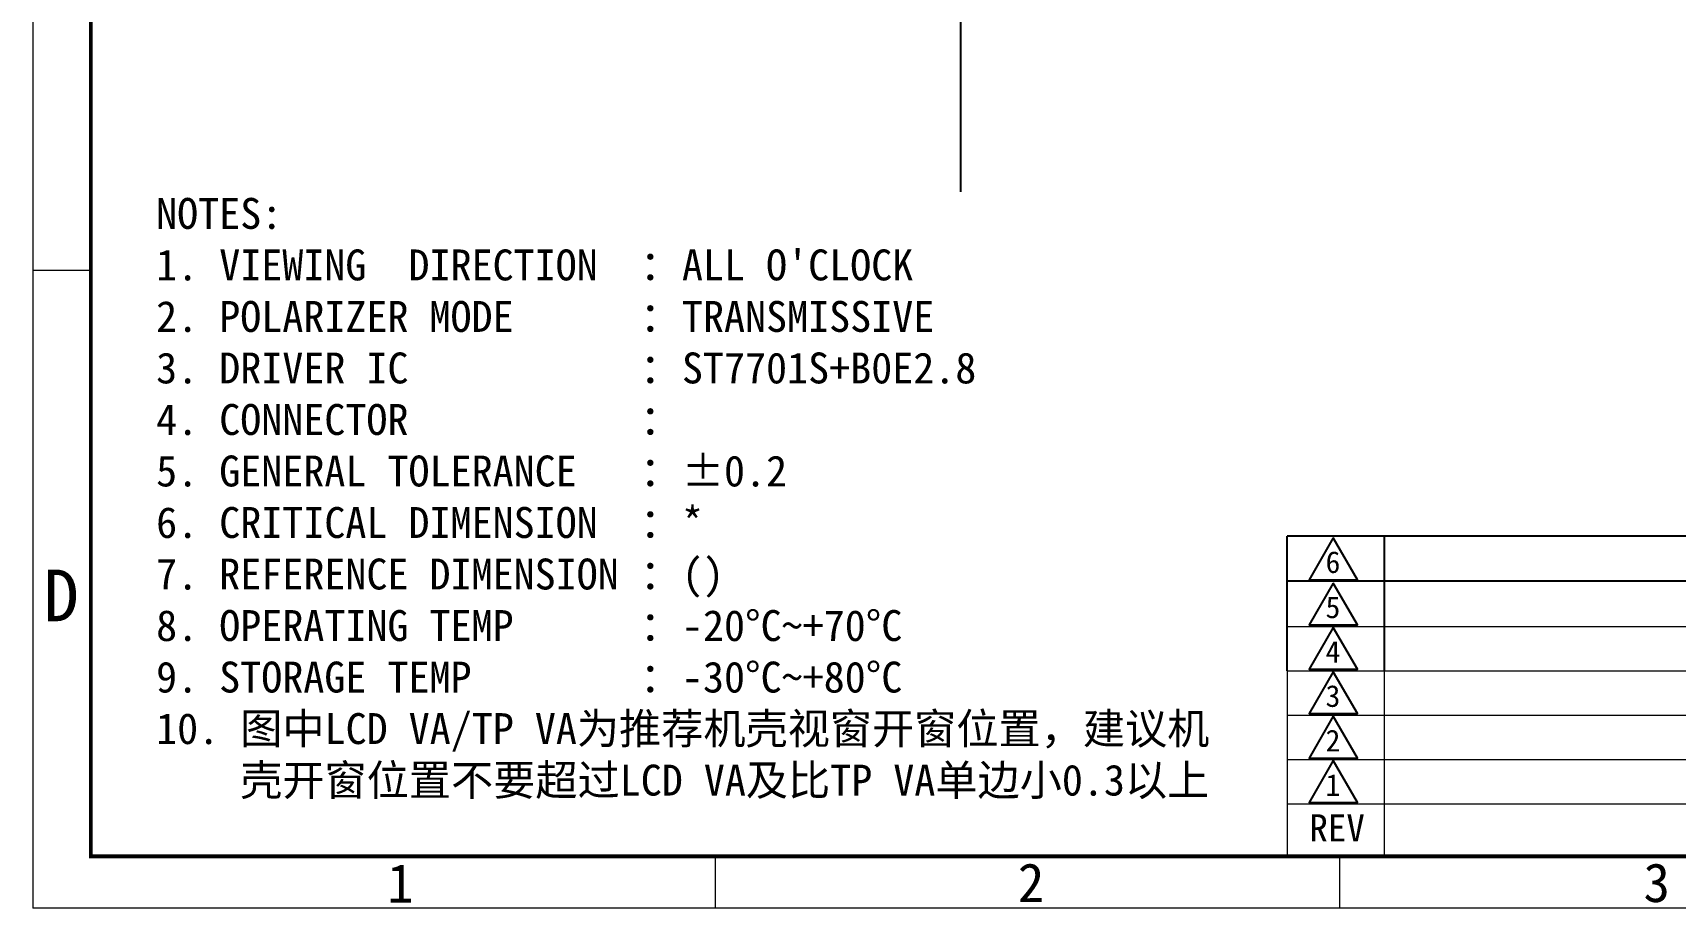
# Model space of a CAD drawing. Header units: millimetres. Extents: x -2894 to 5479, y -6001 to -1211.
# Drawn here: x 5041.6 to 5228, y -5974.2 to -5874.8 of the extents above; entities that cross this region are included whole.
import ezdxf

# ---------------------------------------------------------------- set-up
doc = ezdxf.new("R2010")
doc.units = ezdxf.units.MM
doc.header["$LTSCALE"] = 0.2
doc.header["$MEASUREMENT"] = 0
doc.layers.add('FPC', color=40, linetype='Continuous')
doc.styles.get("Standard").update_dxf_attribs({"font": 'SimSun.ttf'})
doc.styles.add('宋体', font='SimSun.ttf')

msp = doc.modelspace()

# ---------------------------------------------------------------- linework, layer by layer
at = {"color": 7, "lineweight": 15}
for p, q in [((5041.597, -5684.669), (5041.597, -5974.181)), ((5048.174, -5901.803), (5041.597, -5901.803)), ((5183.963, -5942.194), (5331.672, -5942.193)), ((5183.963, -5942.194), (5183.963, -5968.294)), ((5195.038, -5968.294), (5195.038, -5942.194)), ((5183.963, -5947.233), (5331.672, -5947.234)), ((5183.963, -5952.273), (5331.672, -5952.274)), ((5183.963, -5957.313), (5331.672, -5957.314)), ((5183.963, -5962.353), (5331.672, -5962.354)), ((5119.049, -5968.29), (5119.049, -5974.181)), ((5189.924, -5968.29), (5189.924, -5974.181)), ((5479.303, -5974.182), (5041.597, -5974.181))]:
    msp.add_line(p, q, dxfattribs=at)
for p, q in [((5183.963, -5947.233), (5183.963, -5931.944)), ((5331.672, -5931.944), (5183.963, -5931.944)), ((5195.038, -5947.234), (5195.038, -5931.944)), ((5331.672, -5937.068), (5183.963, -5937.068))]:
    msp.add_line(p, q)
at = {"color": 7, "lineweight": 15, "const_width": 0.441}
msp.add_lwpolyline([(5473.424, -5968.304), (5473.424, -5690.549), (5048.174, -5690.535), (5048.174, -5968.29)], close=True, dxfattribs=at)
at = {"color": 30}
for points in [[(5189.211, -5932.146), (5186.471, -5936.891), (5191.951, -5936.891)], [(5189.211, -5937.27), (5186.471, -5942.016), (5191.951, -5942.016)], [(5189.211, -5942.31), (5186.471, -5947.056), (5191.951, -5947.056)], [(5189.211, -5947.35), (5186.471, -5952.096), (5191.951, -5952.096)], [(5189.211, -5952.39), (5186.471, -5957.136), (5191.951, -5957.136)], [(5189.211, -5957.43), (5186.471, -5962.176), (5191.951, -5962.176)]]:
    msp.add_lwpolyline(points, close=True, dxfattribs=at)
at = {"layer": 'FPC', "ltscale": 0.2}
msp.add_line((5146.891, -5796.179), (5146.891, -5892.866), dxfattribs=at)

# ---------------------------------------------------------------- texts
at = {"color": 7, "lineweight": 15, "style": '宋体'}
for s, height, p in [('D', 5.878, (5042.814, -5941.613)), ('1', 4.409, (5081.826, -5973.577)), ('2', 4.409, (5153.404, -5973.5)), ('3', 4.409, (5224.421, -5973.488))]:
    msp.add_text(s, height=height, dxfattribs=at).set_placement(p)
at = {"insert": (5055.59, -5893.548), "char_height": 3.5088, "width": 196.43096, "attachment_point": 1}
msp.add_mtext("{\\fSimSun|b0|i0|c134|p54;NOTES:\\P1. VIEWING  DIRECTION  ：ALL O'CLOCK\\P2. POLARIZER MODE      ：TRANSMISSIVE\\P3. DRIVER IC           ：ST7701S+B0E2.8\\P4. CONNECTOR           ：\\P5. GENERAL TOLERANCE   ：%%P0.2\\P6. CRITICAL DIMENSION  ：*\\P7. REFERENCE DIMENSION ：()\\P8. OPERATING TEMP      ：-20%%DC~+70%%DC \\P9. STORAGE TEMP        ：-30%%DC~+80%%DC\\P10. 图中LCD VA/TP VA为推荐机壳视窗开窗位置，建议机\\P    壳开窗位置不要超过LCD VA及比TP VA单边小0.3以上\\fArial|b0|i0|c134|p34;\\P}\\P ", dxfattribs=at)
at = {"color": 30, "char_height": 2.469, "attachment_point": 5, "style": '宋体'}
for s, insert in [('6', (5189.17, -5934.912)), ('5', (5189.17, -5940.036)), ('4', (5189.17, -5945.076)), ('3', (5189.17, -5950.116)), ('2', (5189.17, -5955.156)), ('1', (5189.17, -5960.196))]:
    msp.add_mtext(s, dxfattribs=dict(at, insert=insert))
at = {"color": 3, "insert": (5189.64, -5965.065), "char_height": 3.0863, "attachment_point": 5, "style": '宋体'}
msp.add_mtext('REV', dxfattribs=at)

doc.saveas('drawing.dxf')
